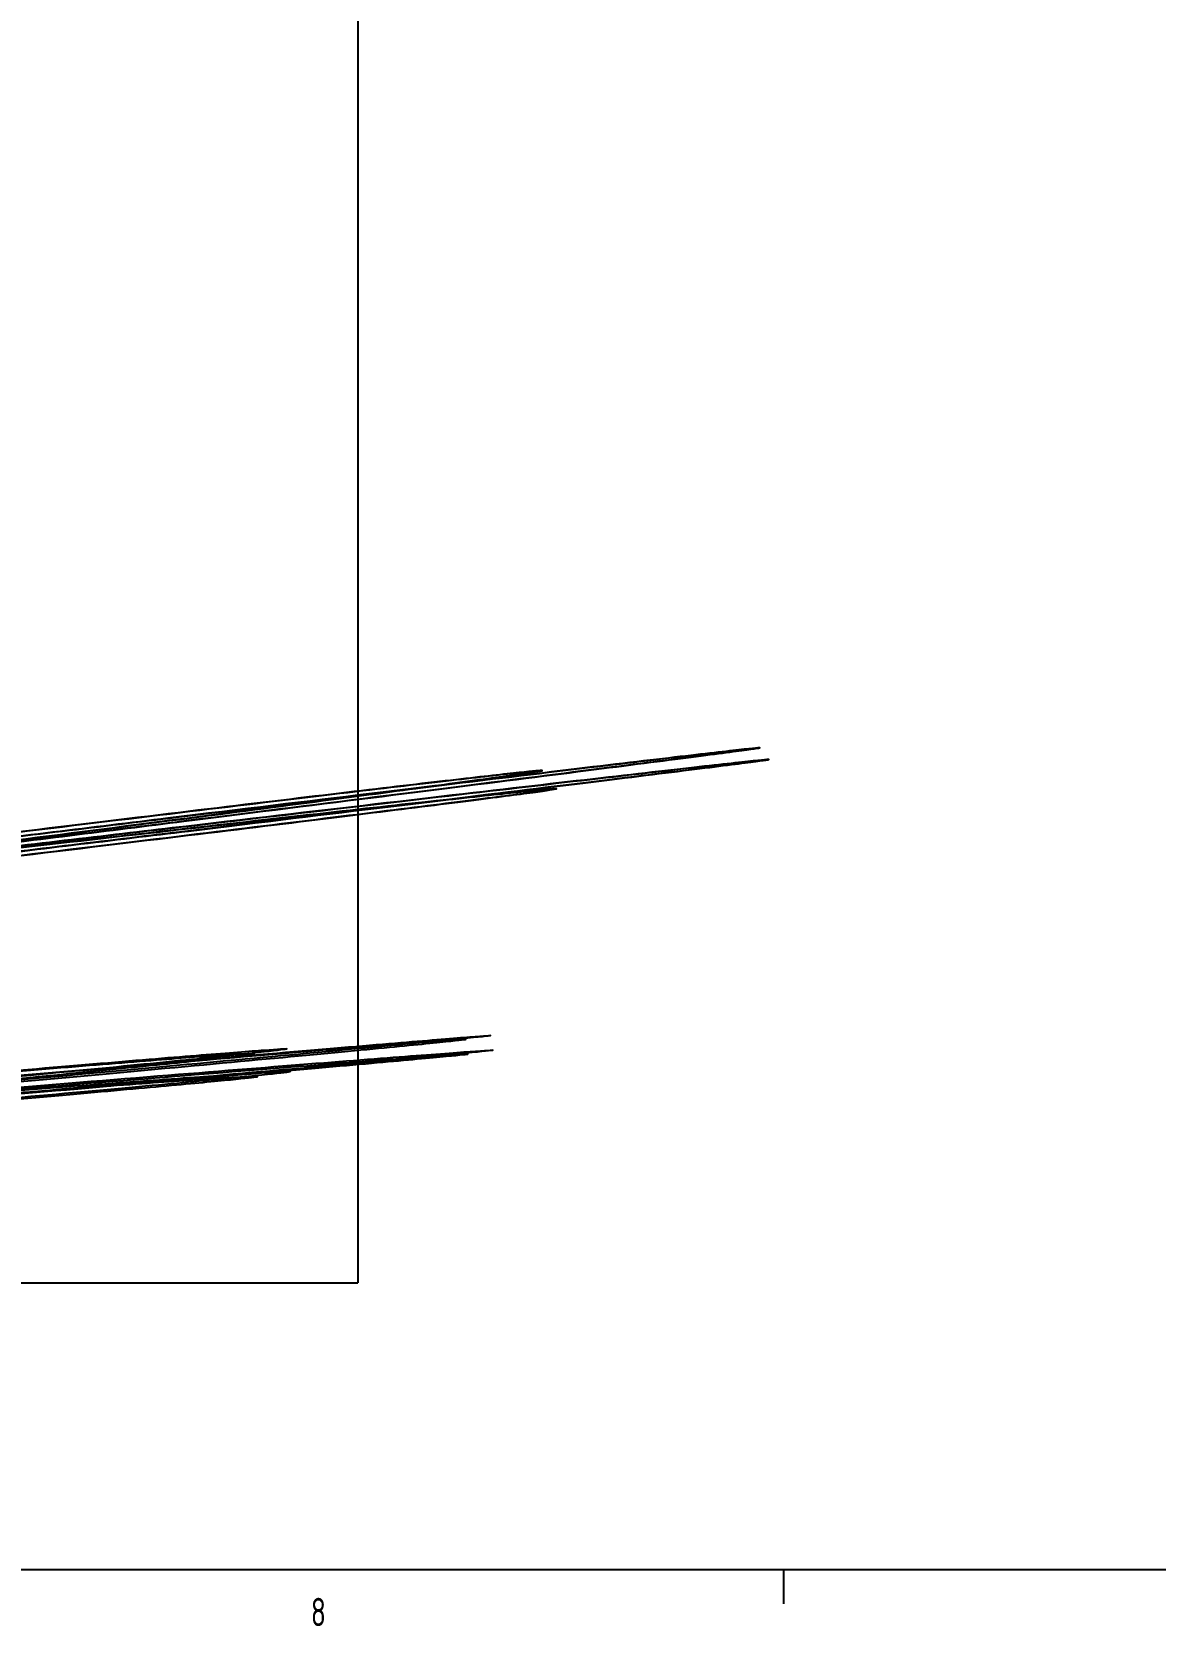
# Model space of a CAD drawing. Header units: millimetres. Extents: x 0 to 1189, y 0 to 841.
# Drawn here: x 611.7 to 710.7, y 5 to 145.6 of the extents above; entities that cross this region are included whole.
import ezdxf

# ---------------------------------------------------------------- set-up
doc = ezdxf.new("R2010")
doc.units = ezdxf.units.MM
for name, color, linetype, true_color in [('1', 7, 'CONTINUOUS', 0xffffff), ('162', 7, 'CONTINUOUS', 0xffffff), ('203', 7, 'CONTINUOUS', 0xffffff)]:
    doc.layers.add(name, color=color, linetype=linetype, true_color=true_color)
doc.styles.add('iso-1', font='isocp.shx')

msp = doc.modelspace()

# ---------------------------------------------------------------- linework, layer by layer
at = {"layer": '1', "color": 251, "linetype": 'Continuous'}
for p in [(640.45, 427.855), (90.564, 35.306)]:
    msp.add_line(p, (640.45, 35.306), dxfattribs=at)
at = {"layer": '162', "color": 163, "linetype": 'Continuous'}
for p, q in [((1179, 10), (10, 10)), ((678, 7), (678, 10))]:
    msp.add_line(p, q, dxfattribs=at)
at = {"layer": '203', "color": 251, "linetype": 'Continuous'}
for points, weights in [([(558.119, 67.631), (857.213, 104.831), (557.675, 68.199), (857.213, 104.831), (558.119, 67.631), (858.578, 103.084), (558.563, 67.063), (858.578, 103.084), (558.119, 67.631)], [1, 0.650567617108, 1, 0.650567617107, 1, 0.650567617108, 1, 0.650567617108, 1]), ([(558.119, 67.631), (798.422, 98.169), (557.413, 68.536), (798.422, 98.169), (558.119, 67.631), (800.447, 95.578), (558.826, 66.727), (800.447, 95.578), (558.119, 67.631)], [1, 0.698142473363, 1, 0.698142473362, 1, 0.698142473363, 1, 0.698142473363, 1]), ([(538.602, 46.627), (827.734, 72.767), (537.288, 47.161), (824.017, 72.218), (536.184, 46.269), (824.341, 70.025), (537.498, 45.735), (828.057, 70.574), (538.602, 46.627)], [1, 0.650567617108, 1, 0.650567617107, 1, 0.650567617108, 1, 0.650567617108, 1]), ([(539.024, 46.689), (771.843, 68.502), (537.225, 47.583), (767.17, 67.812), (535.762, 46.207), (767.651, 64.559), (537.561, 45.313), (772.323, 65.25), (539.024, 46.689)], [1, 0.698142473363, 1, 0.698142473362, 1, 0.698142473363, 1, 0.698142473363, 1])]:
    msp.add_rational_spline(points, weights, degree=2, knots=[0, 0, 0, 0.25, 0.25, 0.5, 0.5, 0.75, 0.75, 1, 1, 1], dxfattribs=at)

# ---------------------------------------------------------------- texts
at = {"layer": '162', "color": 163, "linetype": 'Continuous', "insert": (636.315, 5.021), "char_height": 2.5, "attachment_point": 7, "line_spacing_factor": 0.963855, "style": 'iso-1'}
msp.add_mtext('\\W00.795;8 ', dxfattribs=at)

doc.saveas('drawing.dxf')
